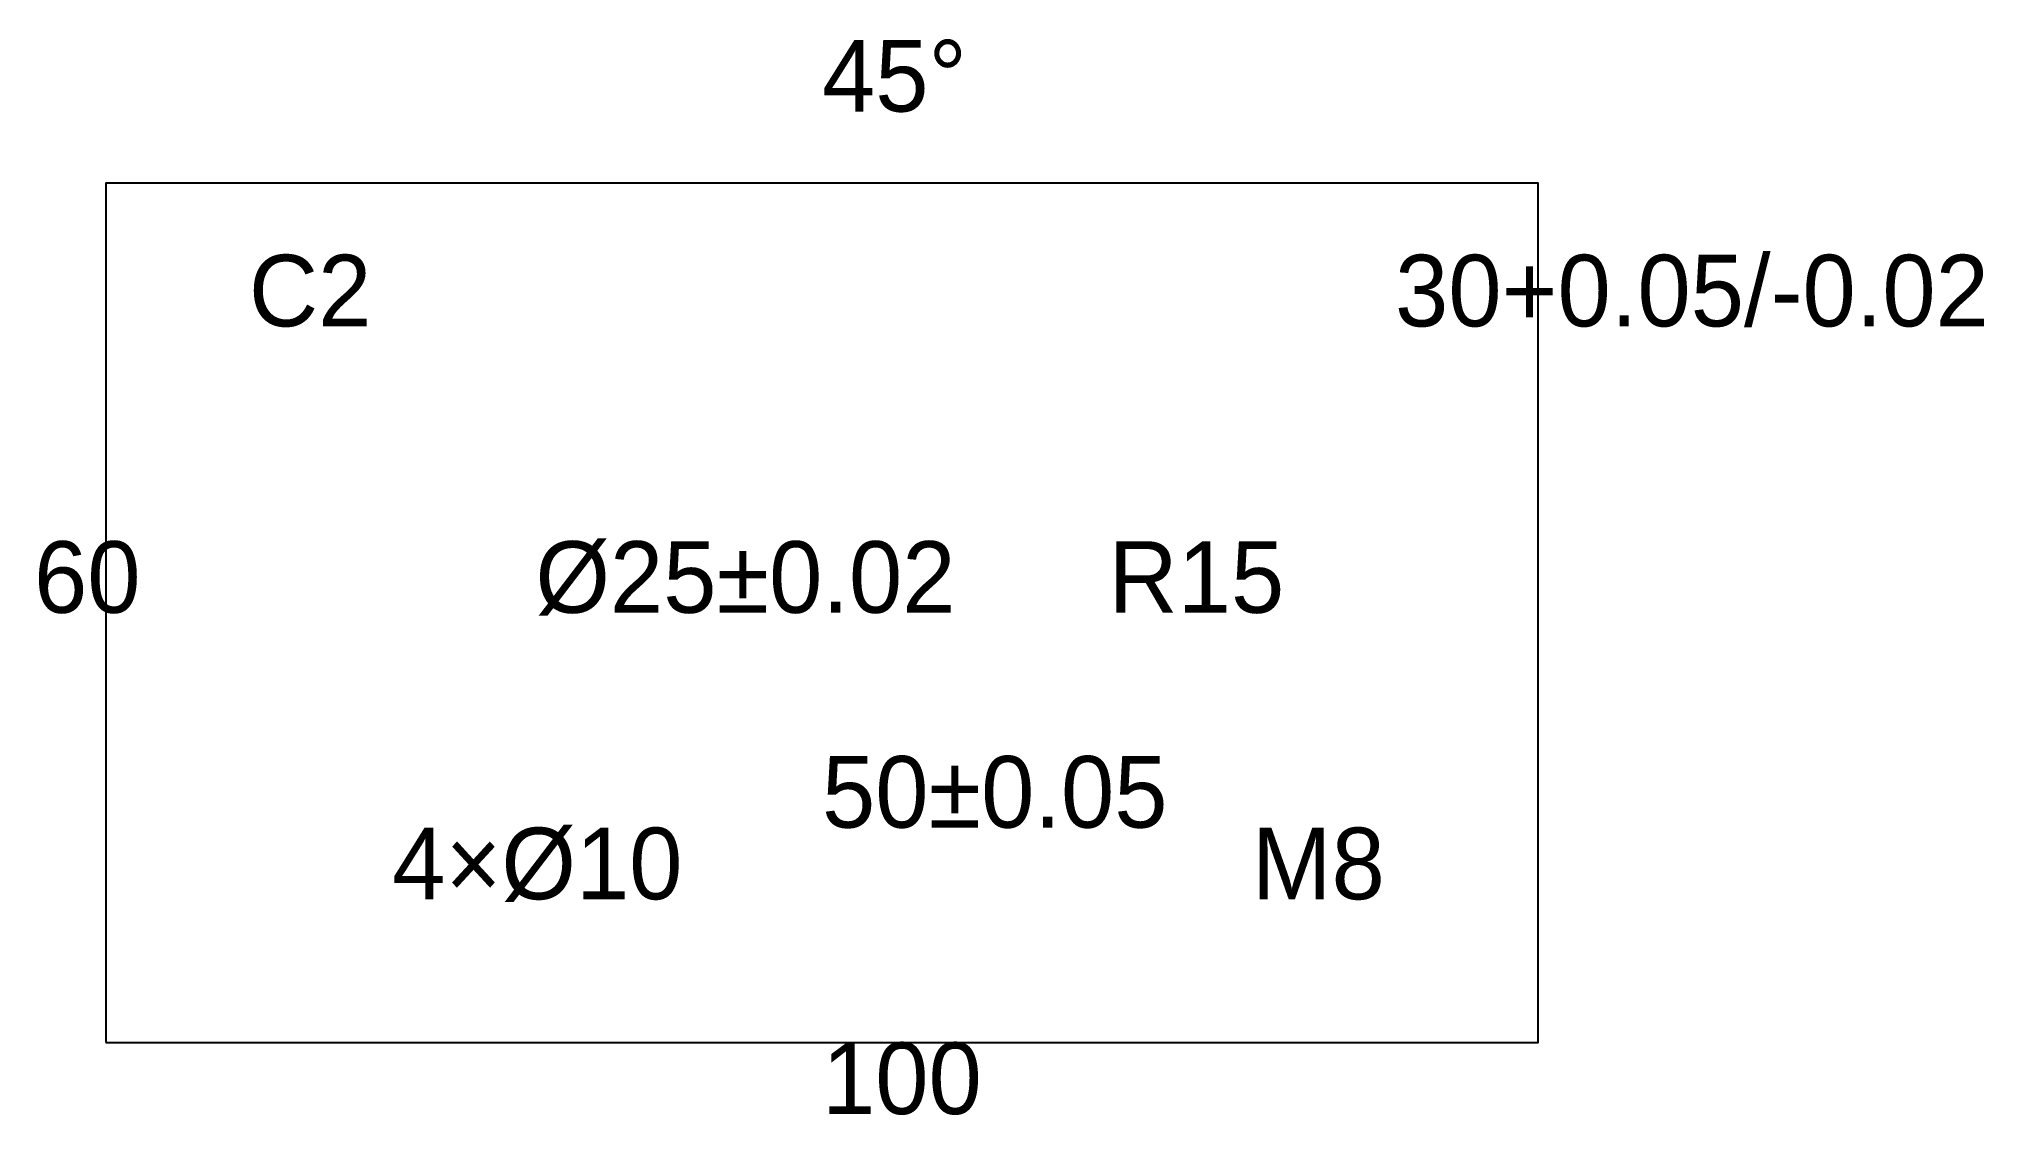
# Model space of a CAD drawing. Header units: metres. Extents: x -5 to 131, y -5 to 70.
import ezdxf

# ---------------------------------------------------------------- set-up
doc = ezdxf.new("R2010")
doc.units = ezdxf.units.M

msp = doc.modelspace()

# ---------------------------------------------------------------- linework, layer by layer
msp.add_lwpolyline([(0, 0), (100, 0), (100, 60), (0, 60), (0, 0)], close=True)

# ---------------------------------------------------------------- texts
for s, p in [('45°', (50, 65)), ('C2', (10, 50)), ('30+0.05/-0.02', (90, 50)), ('60', (-5, 30)), ('Ø25±0.02', (30, 30)), ('R15', (70, 30)), ('50±0.05', (50, 15)), ('4×Ø10', (20, 10)), ('M8', (80, 10)), ('100', (50, -5))]:
    msp.add_text(s, height=5).set_placement(p)

doc.saveas('drawing.dxf')
